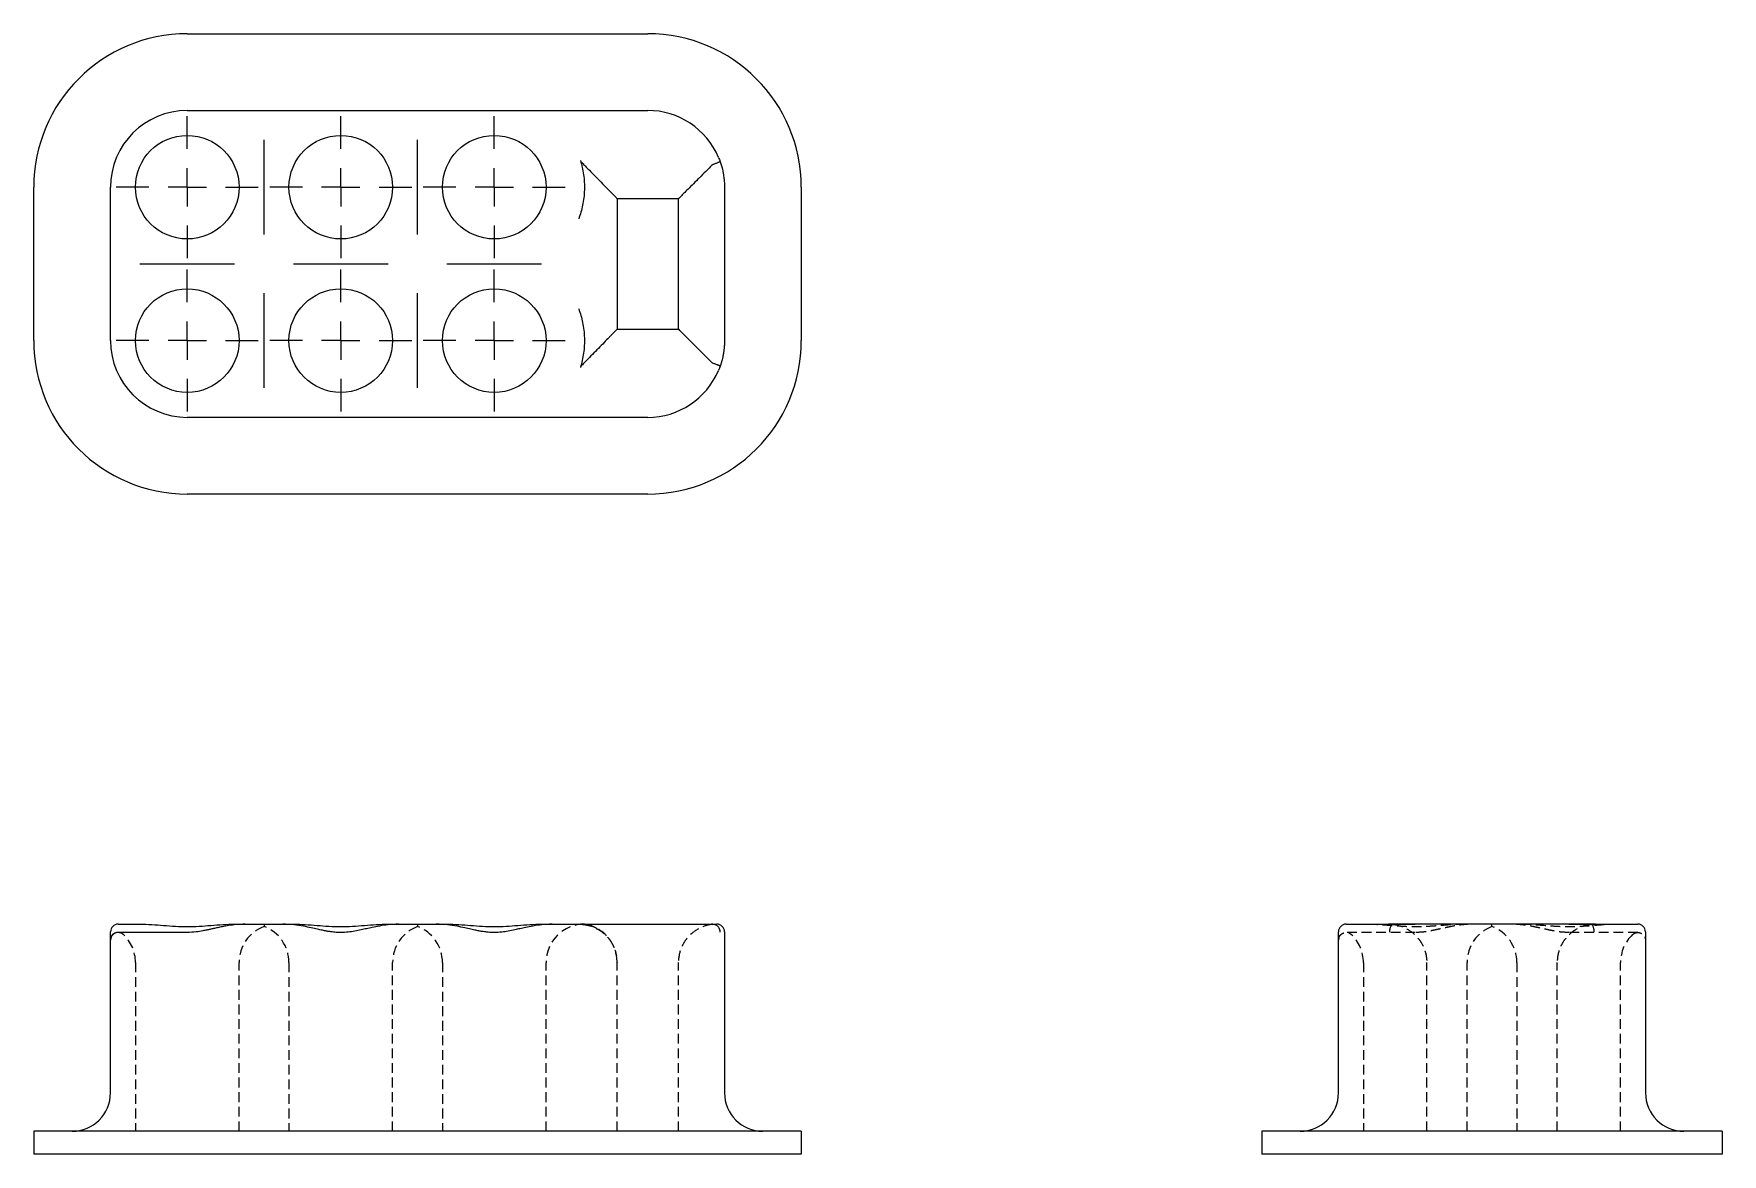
# Model space of a CAD drawing. Header units: millimetres. Extents: x 33 to 253, y 42 to 188.
import ezdxf

# ---------------------------------------------------------------- set-up
doc = ezdxf.new("R2010")
doc.units = ezdxf.units.MM
doc.linetypes.add('HIDDEN', pattern=[1.905, 1.27, -0.635])
doc.layers.add('10', color=7, linetype='Continuous')

# ---------------------------------------------------------------- blocks, each defined once
blk = doc.blocks.new('SW_CENTERMARKSYMBOL_0')
at = {"layer": '10', "color": 0}
for p, q in [((0, 5), (0, 9.25)), ((0, 0), (0, 2.5)), ((-5, 0), (-9.25, 0)), ((0, 0), (-2.5, 0)), ((0, 0), (0, -2.5)), ((0, 0), (2.5, 0)), ((5, 0), (9.25, 0)), ((0, -5), (0, -9.25))]:
    blk.add_line(p, q, dxfattribs=at)
blk = doc.blocks.new('SW_CENTERMARKSYMBOL_1')
at = {"layer": '10', "color": 0}
for p, q in [((0, 5), (0, 9.25)), ((0, 0), (0, 2.5)), ((-5, 0), (-9.25, 0)), ((0, 0), (-2.5, 0)), ((0, 0), (0, -2.5)), ((0, 0), (2.5, 0)), ((5, 0), (9.25, 0)), ((0, -5), (0, -9.25))]:
    blk.add_line(p, q, dxfattribs=at)
blk = doc.blocks.new('SW_CENTERMARKSYMBOL_2')
at = {"layer": '10', "color": 0}
for p, q in [((0, 5), (0, 9.25)), ((0, 0), (0, 2.5)), ((-5, 0), (-9.25, 0)), ((0, 0), (-2.5, 0)), ((0, 0), (0, -2.5)), ((0, 0), (2.5, 0)), ((5, 0), (9.25, 0)), ((0, -5), (0, -9.25))]:
    blk.add_line(p, q, dxfattribs=at)
blk = doc.blocks.new('SW_CENTERMARKSYMBOL_3')
at = {"layer": '10', "color": 0}
for p, q in [((0, 5), (0, 9.25)), ((0, 0), (0, 2.5)), ((-5, 0), (-9.25, 0)), ((0, 0), (-2.5, 0)), ((0, 0), (0, -2.5)), ((0, 0), (2.5, 0)), ((5, 0), (9.25, 0)), ((0, -5), (0, -9.25))]:
    blk.add_line(p, q, dxfattribs=at)
blk = doc.blocks.new('SW_CENTERMARKSYMBOL_4')
at = {"layer": '10', "color": 0}
for p, q in [((0, 5), (0, 9.25)), ((0, 0), (0, 2.5)), ((-5, 0), (-9.25, 0)), ((0, 0), (-2.5, 0)), ((0, 0), (0, -2.5)), ((0, 0), (2.5, 0)), ((5, 0), (9.25, 0)), ((0, -5), (0, -9.25))]:
    blk.add_line(p, q, dxfattribs=at)
blk = doc.blocks.new('SW_CENTERMARKSYMBOL_5')
at = {"layer": '10', "color": 0}
for p, q in [((0, 5), (0, 9.25)), ((0, 0), (0, 2.5)), ((-5, 0), (-9.25, 0)), ((0, 0), (-2.5, 0)), ((0, 0), (0, -2.5)), ((0, 0), (2.5, 0)), ((5, 0), (9.25, 0)), ((0, -5), (0, -9.25))]:
    blk.add_line(p, q, dxfattribs=at)

msp = doc.modelspace()

# ---------------------------------------------------------------- linework, layer by layer
at = {"color": 7, "linetype": 'Continuous', "lineweight": 25}
for p, q in [((53, 188), (113, 188)), ((60.55, 178), (65.45, 178)), ((80.55, 178), (85.45, 178)), ((100.55, 178), (113, 178)), ((33, 148), (33, 168)), ((123, 168), (123, 148)), ((133, 168), (133, 148)), ((117, 166.5), (109, 166.5)), ((117, 149.5), (117, 166.5)), ((109, 163.87), (109, 152.13)), ((43, 155.55), (43, 160.45)), ((109, 149.5), (117, 149.5)), ((65.45, 138), (60.55, 138)), ((85.45, 138), (80.55, 138)), ((113, 138), (100.55, 138)), ((113, 128), (53, 128)), ((44, 71.94), (46.83, 71.94)), ((53, 70.85), (44, 70.85)), ((59.17, 71.94), (60.55, 71.94)), ((60.55, 71.94), (65.45, 71.94)), ((65.45, 71.94), (66.83, 71.94)), ((79.17, 71.94), (80.55, 71.94)), ((80.55, 71.94), (85.45, 71.94)), ((85.45, 71.94), (86.83, 71.94)), ((99.17, 71.94), (100.55, 71.94)), ((100.55, 71.94), (113, 71.94)), ((113, 71.94), (121.29, 71.94)), ((121.46, 71.93), (121.29, 71.94)), ((121.84, 71.85), (121.46, 71.93)), ((123, 70.94), (123, 49.94)), ((203, 49.94), (203, 70.94)), ((204, 71.94), (209.5, 71.94)), ((233, 71.94), (213, 71.94)), ((236.5, 71.94), (242, 71.94)), ((243, 70.94), (243, 49.94)), ((43, 49.94), (43, 69.85)), ((33, 44.94), (33, 41.94)), ((53, 44.94), (33, 44.94)), ((113, 44.94), (53, 44.94)), ((133, 44.94), (113, 44.94)), ((133, 44.94), (133, 41.94)), ((193, 44.94), (193, 41.94)), ((213, 44.94), (193, 44.94)), ((233, 44.94), (213, 44.94)), ((253, 44.94), (233, 44.94)), ((253, 44.94), (253, 41.94)), ((53, 41.94), (33, 41.94)), ((113, 41.94), (53, 41.94)), ((133, 41.94), (113, 41.94)), ((213, 41.94), (193, 41.94)), ((233, 41.94), (213, 41.94)), ((253, 41.94), (233, 41.94))]:
    msp.add_line(p, q, dxfattribs=at)
at = {"color": 7, "linetype": 'HIDDEN', "lineweight": 18}
for p, q in [((104.63, 71.9), (104, 71.94)), ((104.29, 71.94), (104.55, 71.89)), ((121.4, 71.91), (121.51, 71.92)), ((213, 70.85), (204, 70.85)), ((204.69, 70.57), (204.6, 70.65)), ((242, 70.85), (233, 70.85)), ((241.31, 70.57), (241.4, 70.65)), ((43.03, 70.09), (43.05, 70.13)), ((203.03, 70.09), (203, 69.85)), ((46.25, 66.94), (46.25, 44.94)), ((59.75, 44.94), (59.75, 66.94)), ((66.25, 66.94), (66.25, 44.94)), ((79.75, 44.94), (79.75, 66.94)), ((86.25, 66.94), (86.25, 44.94)), ((99.75, 44.94), (99.75, 66.94)), ((109, 66.99), (109, 66.94)), ((109, 44.94), (109, 66.94)), ((117, 44.94), (117, 66.94)), ((206.25, 66.94), (206.25, 44.94)), ((214.5, 44.94), (214.5, 66.94)), ((219.75, 44.94), (219.75, 66.94)), ((226.25, 66.94), (226.25, 44.94)), ((231.5, 44.94), (231.5, 66.94)), ((239.75, 44.94), (239.75, 66.94))]:
    msp.add_line(p, q, dxfattribs=at)
at = {"color": 7, "linetype": 'HIDDEN', "lineweight": 18, "flags": 128}
msp.add_lwpolyline([(109, 66.94), (108.95, 67.65), (108.85, 68.17)], dxfattribs=at)
at = {"color": 7, "linetype": 'Continuous', "lineweight": 25}
for centre in [(53, 168), (73, 168), (93, 168), (53, 148), (73, 148), (93, 148)]:
    msp.add_circle(centre, 6.75, dxfattribs=at)
for centre, radius, start, end in [((53, 168), 20, 90, 180), ((113, 168), 20, 0, 90), ((53, 168), 10, 90, 180), ((113, 168), 10, 22.8854, 90), ((53, 148), 20, 180, 270), ((53, 148), 10, 180, 270), ((113, 148), 20, 270, 0), ((113, 148), 10, 270, 337.1146), ((44, 70.94), 1, 90, 180), ((44, 69.85), 1, 90, 180), ((122, 70.94), 1, 0, 90), ((204, 70.94), 1, 90, 180), ((242, 70.94), 1, 0, 90), ((38, 49.94), 5, 270, 0), ((128, 49.94), 5, 180, 270), ((198, 49.94), 5, 270, 0), ((248, 49.94), 5, 180, 270)]:
    msp.add_arc(centre, radius, start, end, dxfattribs=at)
at = {"color": 7, "linetype": 'HIDDEN', "lineweight": 18}
for centre, radius, start, end in [((44, 69.85), 1, 46.5675, 90), ((41.25, 66.94), 5, 0, 46.5557), ((64.75, 66.94), 5, 110.4737, 180), ((61.25, 66.94), 5, 0, 69.5305), ((84.75, 66.94), 5, 110.4737, 180), ((81.25, 66.94), 5, 0, 69.5305), ((104.75, 66.94), 5, 90, 180), ((201.25, 66.94), 5, 0, 46.5564), ((224.75, 66.94), 5, 110.4835, 180), ((221.25, 66.94), 5, 0, 69.5217), ((244.75, 66.94), 5, 133.4333, 180)]:
    msp.add_arc(centre, radius, start, end, dxfattribs=at)
at = {"color": 7, "linetype": 'Continuous', "lineweight": 25}
for points, knots in [([(53, 178), (53.64, 178), (54.28, 178), (55.53, 178), (56.16, 178), (58.02, 178), (59.27, 178), (60.55, 178)], [0, 0, 0, 0, 0.001910439, 0.001910439, 0.003820878, 0.003820878, 0.007641757, 0.007641757, 0.007641757, 0.007641757]), ([(65.45, 178), (66.76, 178), (68.02, 178), (69.92, 178), (70.55, 178), (71.51, 178), (71.83, 178), (72.46, 178), (72.78, 178), (73.72, 178), (74.35, 178), (75.59, 178), (76.2, 178), (78.05, 178), (79.29, 178), (80.55, 178)], [0, 0, 0, 0, 0.00387915, 0.00387915, 0.00581872, 0.00581872, 0.0067885, 0.0067885, 0.00775829, 0.00775829, 0.00969786, 0.00969786, 0.01163744, 0.01163744, 0.01551658, 0.01551658, 0.01551658, 0.01551658]), ([(85.45, 178), (86.76, 178), (88.02, 178), (89.92, 178), (90.55, 178), (91.51, 178), (91.83, 178), (92.46, 178), (92.78, 178), (93.72, 178), (94.35, 178), (95.59, 178), (96.2, 178), (98.05, 178), (99.29, 178), (100.55, 178)], [0, 0, 0, 0, 0.00387915, 0.00387915, 0.00581872, 0.00581872, 0.0067885, 0.0067885, 0.00775829, 0.00775829, 0.00969786, 0.00969786, 0.01163744, 0.01163744, 0.01551658, 0.01551658, 0.01551658, 0.01551658]), ([(63, 161.83), (63, 162.86), (63, 163.89), (63, 165.43), (63, 165.94), (63, 166.97), (63, 167.49), (63, 168.52), (63, 169.03), (63, 170.06), (63, 170.57), (63, 172.11), (63, 173.14), (63, 174.17)], [0, 0, 0, 0, 0.25, 0.25, 0.375, 0.375, 0.5, 0.5, 0.625, 0.625, 0.75, 0.75, 1, 1, 1, 1]), ([(83, 161.83), (83, 162.86), (83, 163.89), (83, 165.43), (83, 165.94), (83, 166.97), (83, 167.49), (83, 168.52), (83, 169.03), (83, 170.06), (83, 170.57), (83, 172.11), (83, 173.14), (83, 174.17)], [0, 0, 0, 0, 0.25, 0.25, 0.375, 0.375, 0.5, 0.5, 0.625, 0.625, 0.75, 0.75, 1, 1, 1, 1]), ([(104.22, 171.5), (104.4, 170.91), (104.54, 170.28), (104.73, 168.98), (104.77, 168.3), (104.72, 166.96), (104.64, 166.29), (104.38, 165.02), (104.21, 164.42), (104, 163.87)], [0, 0, 0, 0, 0.25, 0.25, 0.5, 0.5, 0.75, 0.75, 1, 1, 1, 1]), ([(104.22, 171.5), (104.23, 171.45), (104.26, 171.41), (104.31, 171.33), (104.35, 171.29), (104.44, 171.18), (104.51, 171.11), (104.71, 170.9), (104.85, 170.76), (105.26, 170.34), (105.53, 170.07), (106.06, 169.54), (106.31, 169.28), (106.82, 168.76), (107.06, 168.51), (107.53, 168.03), (107.75, 167.8), (108.05, 167.49), (108.15, 167.39), (108.33, 167.2), (108.42, 167.11), (108.65, 166.87), (108.78, 166.74), (108.91, 166.6), (108.94, 166.56), (108.99, 166.52), (109, 166.5), (109, 166.5)], [0, 0, 0, 0, 0.015625, 0.015625, 0.03125, 0.03125, 0.0625, 0.0625, 0.125, 0.125, 0.25, 0.25, 0.375, 0.375, 0.5, 0.5, 0.625, 0.625, 0.6875, 0.6875, 0.75, 0.75, 0.875, 0.875, 0.9375, 0.9375, 1, 1, 1, 1]), ([(121.4, 170.9), (120.85, 170.35), (120.28, 169.78), (119.19, 168.69), (118.68, 168.18), (118.05, 167.55), (117.86, 167.36), (117.54, 167.04), (117.41, 166.91), (117.09, 166.59), (117, 166.5), (117, 166.5)], [0, 0, 0, 0, 0.25, 0.25, 0.5, 0.5, 0.625, 0.625, 0.75, 0.75, 1, 1, 1, 1]), ([(122.43, 171.32), (122.43, 171.32), (122.43, 171.32), (122.42, 171.31), (122.4, 171.3), (122.35, 171.28), (122.28, 171.24), (122.15, 171.2), (122, 171.14), (121.82, 171.07), (121.64, 171.01), (121.52, 170.96), (121.47, 170.94)], [0, 0, 0, 0, 0.059494, 0.121267, 0.185132, 0.250844, 0.373664, 0.500412, 0.634198, 0.76351, 0.885981, 1, 1, 1, 1]), ([(122.43, 171.32), (122.46, 171.24), (122.52, 171.06), (122.6, 170.79), (122.69, 170.48), (122.78, 170.11), (122.86, 169.71), (122.92, 169.25), (122.99, 168.69), (122.99, 168.25), (123, 168)], [0, 0, 0, 0, 0.079374, 0.163023, 0.250951, 0.365496, 0.500077, 0.611298, 0.777944, 1, 1, 1, 1]), ([(43, 160.45), (43, 161.73), (43, 162.98), (43, 164.85), (43, 165.47), (43, 166.73), (43, 167.36), (43, 168)], [0, 0, 0, 0, 0.003819561, 0.003819561, 0.005729342, 0.005729342, 0.007639122, 0.007639122, 0.007639122, 0.007639122]), ([(46.83, 158), (47.86, 158), (48.89, 158), (50.43, 158), (50.94, 158), (51.97, 158), (52.48, 158), (53.51, 158), (54.03, 158), (55.06, 158), (55.57, 158), (57.11, 158), (58.14, 158), (59.17, 158)], [0, 0, 0, 0, 0.25, 0.25, 0.375, 0.375, 0.5, 0.5, 0.625, 0.625, 0.75, 0.75, 1, 1, 1, 1]), ([(66.83, 158), (67.86, 158), (68.89, 158), (70.43, 158), (70.94, 158), (71.97, 158), (72.48, 158), (73.51, 158), (74.03, 158), (75.06, 158), (75.57, 158), (77.11, 158), (78.14, 158), (79.17, 158)], [0, 0, 0, 0, 0.25, 0.25, 0.375, 0.375, 0.5, 0.5, 0.625, 0.625, 0.75, 0.75, 1, 1, 1, 1]), ([(86.83, 158), (87.86, 158), (88.89, 158), (90.43, 158), (90.94, 158), (91.97, 158), (92.48, 158), (93.51, 158), (94.03, 158), (95.06, 158), (95.57, 158), (97.11, 158), (98.14, 158), (99.17, 158)], [0, 0, 0, 0, 0.25, 0.25, 0.375, 0.375, 0.5, 0.5, 0.625, 0.625, 0.75, 0.75, 1, 1, 1, 1]), ([(43, 148), (43, 148.64), (43, 149.28), (43, 150.53), (43, 151.16), (43, 153.02), (43, 154.27), (43, 155.55)], [0, 0, 0, 0, 0.001910439, 0.001910439, 0.003820878, 0.003820878, 0.007641757, 0.007641757, 0.007641757, 0.007641757]), ([(63, 141.83), (63, 142.86), (63, 143.89), (63, 145.43), (63, 145.94), (63, 146.97), (63, 147.49), (63, 148.52), (63, 149.03), (63, 150.06), (63, 150.57), (63, 152.11), (63, 153.14), (63, 154.17)], [0, 0, 0, 0, 0.25, 0.25, 0.375, 0.375, 0.5, 0.5, 0.625, 0.625, 0.75, 0.75, 1, 1, 1, 1]), ([(83, 141.83), (83, 142.86), (83, 143.89), (83, 145.43), (83, 145.94), (83, 146.97), (83, 147.49), (83, 148.52), (83, 149.03), (83, 150.06), (83, 150.57), (83, 152.11), (83, 153.14), (83, 154.17)], [0, 0, 0, 0, 0.25, 0.25, 0.375, 0.375, 0.5, 0.5, 0.625, 0.625, 0.75, 0.75, 1, 1, 1, 1]), ([(104, 152.13), (104.21, 151.58), (104.38, 150.98), (104.64, 149.71), (104.72, 149.04), (104.77, 147.7), (104.73, 147.02), (104.54, 145.72), (104.4, 145.09), (104.22, 144.5)], [0, 0, 0, 0, 0.25, 0.25, 0.5, 0.5, 0.75, 0.75, 1, 1, 1, 1]), ([(109, 149.5), (109, 149.5), (108.95, 149.45), (108.82, 149.31), (108.77, 149.25), (108.64, 149.12), (108.57, 149.05), (108.42, 148.89), (108.33, 148.8), (108.15, 148.62), (108.06, 148.52), (107.76, 148.2), (107.53, 147.98), (106.84, 147.26), (106.33, 146.74), (105.53, 145.93), (105.26, 145.66), (104.85, 145.24), (104.71, 145.1), (104.51, 144.89), (104.44, 144.82), (104.35, 144.71), (104.32, 144.67), (104.26, 144.59), (104.23, 144.55), (104.22, 144.5)], [0, 0, 0, 0, 0.125, 0.125, 0.1875, 0.1875, 0.25, 0.25, 0.3125, 0.3125, 0.375, 0.375, 0.5, 0.5, 0.75, 0.75, 0.875, 0.875, 0.9375, 0.9375, 0.96875, 0.96875, 0.984375, 0.984375, 1, 1, 1, 1]), ([(121.4, 145.1), (120.85, 145.65), (120.28, 146.22), (119.19, 147.31), (118.68, 147.82), (118.05, 148.45), (117.86, 148.64), (117.54, 148.96), (117.41, 149.09), (117.09, 149.41), (117, 149.5), (117, 149.5)], [0, 0, 0, 0, 0.25, 0.25, 0.5, 0.5, 0.625, 0.625, 0.75, 0.75, 1, 1, 1, 1]), ([(123, 148), (123, 147.9), (123, 147.7), (122.98, 147.43), (122.97, 147.18), (122.95, 146.95), (122.92, 146.76), (122.9, 146.59), (122.88, 146.44), (122.84, 146.2), (122.78, 145.89), (122.68, 145.47), (122.57, 145.08), (122.48, 144.81), (122.43, 144.68)], [0, 0, 0, 0, 0.0897822, 0.1717699, 0.2459627, 0.3123607, 0.3709637, 0.4217717, 0.4647845, 0.5000021, 0.6345601, 0.7490835, 0.879336, 1, 1, 1, 1]), ([(122.43, 144.68), (122.43, 144.68), (122.43, 144.68), (122.42, 144.69), (122.41, 144.7), (122.39, 144.71), (122.38, 144.71), (122.34, 144.73), (122.28, 144.76), (122.15, 144.81), (122, 144.86), (121.83, 144.93), (121.65, 144.99), (121.52, 145.04), (121.47, 145.06)], [0, 0, 0, 0, 0.0577451, 0.1099767, 0.1559328, 0.1950134, 0.2267692, 0.2508816, 0.3812665, 0.5004343, 0.6316478, 0.760204, 0.8836202, 1, 1, 1, 1]), ([(60.55, 138), (59.27, 138), (58.02, 138), (56.15, 138), (55.53, 138), (54.27, 138), (53.64, 138), (53, 138)], [0, 0, 0, 0, 0.003819561, 0.003819561, 0.005729342, 0.005729342, 0.007639122, 0.007639122, 0.007639122, 0.007639122]), ([(80.55, 138), (79.24, 138), (77.98, 138), (76.08, 138), (75.45, 138), (74.49, 138), (74.17, 138), (73.54, 138), (73.22, 138), (72.28, 138), (71.65, 138), (70.41, 138), (69.8, 138), (67.95, 138), (66.71, 138), (65.45, 138)], [0, 0, 0, 0, 0.00387915, 0.00387915, 0.00581872, 0.00581872, 0.0067885, 0.0067885, 0.00775829, 0.00775829, 0.00969786, 0.00969786, 0.01163744, 0.01163744, 0.01551658, 0.01551658, 0.01551658, 0.01551658]), ([(100.55, 138), (99.24, 138), (97.98, 138), (96.08, 138), (95.45, 138), (94.49, 138), (94.17, 138), (93.54, 138), (93.22, 138), (92.28, 138), (91.65, 138), (90.41, 138), (89.8, 138), (87.95, 138), (86.71, 138), (85.45, 138)], [0, 0, 0, 0, 0.00387915, 0.00387915, 0.00581872, 0.00581872, 0.0067885, 0.0067885, 0.00775829, 0.00775829, 0.00969786, 0.00969786, 0.01163744, 0.01163744, 0.01551658, 0.01551658, 0.01551658, 0.01551658]), ([(43, 69.85), (43, 69.85), (43, 69.92), (43, 70.13), (43, 70.28), (43, 70.69), (43, 70.94), (43, 70.94)], [0, 0, 0, 0, 0.001910439, 0.001910439, 0.003820878, 0.003820878, 0.007641757, 0.007641757, 0.007641757, 0.007641757]), ([(46.83, 71.94), (47.86, 71.94), (48.89, 71.86), (50.43, 71.73), (50.94, 71.7), (51.97, 71.64), (52.48, 71.63), (53.51, 71.63), (54.03, 71.64), (55.06, 71.7), (55.57, 71.73), (57.11, 71.86), (58.14, 71.94), (59.17, 71.94)], [0, 0, 0, 0, 0.25, 0.25, 0.375, 0.375, 0.5, 0.5, 0.625, 0.625, 0.75, 0.75, 1, 1, 1, 1]), ([(60.55, 71.93), (60.16, 71.92), (59.43, 71.9), (58.44, 71.77), (57.63, 71.62), (56.99, 71.48), (56.45, 71.36), (55.98, 71.26), (55.5, 71.16), (54.91, 71.04), (54.06, 70.89), (53.39, 70.86), (53, 70.85)], [0, 0, 0, 0, 0.15544, 0.285529, 0.392197, 0.47659, 0.545492, 0.608406, 0.665575, 0.73529, 0.847536, 1, 1, 1, 1]), ([(80.55, 71.93), (80.09, 71.91), (79.25, 71.89), (78.1, 71.71), (77.16, 71.52), (76.37, 71.35), (75.61, 71.18), (74.83, 71.02), (73.94, 70.88), (73.07, 70.83), (72.26, 70.87), (71.62, 70.95), (71.1, 71.04), (70.56, 71.14), (69.91, 71.28), (69.09, 71.47), (68.08, 71.68), (66.84, 71.88), (65.94, 71.91), (65.45, 71.93)], [0, 0, 0, 0, 0.0901133, 0.1656534, 0.2278474, 0.2781303, 0.3240338, 0.3802181, 0.4357, 0.4990947, 0.5519168, 0.5944353, 0.6241186, 0.6572059, 0.7005227, 0.7546061, 0.8220758, 0.9035027, 1, 1, 1, 1]), ([(66.83, 71.94), (67.86, 71.94), (68.89, 71.86), (70.43, 71.73), (70.94, 71.7), (71.97, 71.64), (72.48, 71.63), (73.51, 71.63), (74.03, 71.64), (75.06, 71.7), (75.57, 71.73), (77.11, 71.86), (78.14, 71.94), (79.17, 71.94)], [0, 0, 0, 0, 0.25, 0.25, 0.375, 0.375, 0.5, 0.5, 0.625, 0.625, 0.75, 0.75, 1, 1, 1, 1]), ([(100.55, 71.93), (100.09, 71.91), (99.25, 71.89), (98.1, 71.71), (97.16, 71.52), (96.37, 71.35), (95.61, 71.18), (94.83, 71.02), (93.94, 70.88), (93.07, 70.83), (92.26, 70.87), (91.62, 70.95), (91.1, 71.04), (90.56, 71.14), (89.91, 71.28), (89.09, 71.47), (88.08, 71.68), (86.84, 71.88), (85.94, 71.91), (85.45, 71.93)], [0, 0, 0, 0, 0.090113, 0.165653, 0.227847, 0.27813, 0.324034, 0.380218, 0.4357, 0.499095, 0.551917, 0.594435, 0.624119, 0.657206, 0.700523, 0.754606, 0.822076, 0.903503, 1, 1, 1, 1]), ([(86.83, 71.94), (87.86, 71.94), (88.89, 71.86), (90.43, 71.73), (90.94, 71.7), (91.97, 71.64), (92.48, 71.63), (93.51, 71.63), (94.03, 71.64), (95.06, 71.7), (95.57, 71.73), (97.11, 71.86), (98.14, 71.94), (99.17, 71.94)], [0, 0, 0, 0, 0.25, 0.25, 0.375, 0.375, 0.5, 0.5, 0.625, 0.625, 0.75, 0.75, 1, 1, 1, 1]), ([(121.51, 71.92), (121.64, 71.93), (121.94, 71.95), (121.98, 71.95), (122, 71.94)], [0, 0, 0, 0, 0.427334, 1, 1, 1, 1]), ([(122.43, 70.91), (122.43, 70.94), (122.43, 71), (122.42, 71.08), (122.41, 71.15), (122.39, 71.21), (122.38, 71.26), (122.34, 71.36), (122.28, 71.48), (122.17, 71.62), (122.05, 71.72), (121.94, 71.8), (121.86, 71.83), (121.82, 71.85)], [0, 0, 0, 0, 0.075934, 0.144617, 0.205049, 0.256439, 0.298197, 0.329904, 0.501358, 0.658061, 0.77342, 0.887753, 1, 1, 1, 1]), ([(212.95, 71.94), (212.43, 71.94), (211.26, 71.94), (210.13, 71.94), (209.5, 71.94)], [0, 0, 0, 0, 0.445324, 1, 1, 1, 1]), ([(209.68, 70.91), (209.68, 70.99), (209.69, 71.13), (209.72, 71.32), (209.76, 71.48), (209.81, 71.64), (209.86, 71.77), (209.93, 71.87), (209.98, 71.88), (210, 71.89)], [0, 0, 0, 0, 0.17274, 0.278075, 0.422846, 0.555162, 0.700853, 0.843593, 1, 1, 1, 1]), ([(213, 71.93), (212.47, 71.93), (211.45, 71.93), (210.48, 71.91), (210, 71.9)], [0, 0, 0, 0, 0.511043, 1, 1, 1, 1]), ([(210.1, 71.91), (210.18, 71.91), (210.33, 71.92), (210.56, 71.93), (210.8, 71.93), (211.04, 71.94), (211.27, 71.94), (211.6, 71.94), (212.01, 71.94), (212.5, 71.94), (212.83, 71.94), (213, 71.94)], [0, 0, 0, 0, 0.083717, 0.16709, 0.25021, 0.333167, 0.416055, 0.498964, 0.666454, 0.833202, 1, 1, 1, 1]), ([(233, 71.94), (233.08, 71.94), (233.25, 71.94), (233.5, 71.94), (233.74, 71.94), (233.99, 71.94), (234.23, 71.94), (234.56, 71.94), (234.96, 71.94), (235.44, 71.93), (235.75, 71.91), (235.9, 71.91)], [0, 0, 0, 0, 0.083109, 0.166111, 0.249103, 0.332184, 0.415451, 0.499, 0.665464, 0.832217, 1, 1, 1, 1]), ([(236, 71.9), (235.52, 71.91), (234.55, 71.93), (233.53, 71.93), (233, 71.93)], [0, 0, 0, 0, 0.488978, 1, 1, 1, 1]), ([(236.5, 71.94), (235.87, 71.94), (234.74, 71.94), (233.57, 71.94), (233.05, 71.94)], [0, 0, 0, 0, 0.554676, 1, 1, 1, 1]), ([(236.32, 70.91), (236.32, 70.98), (236.31, 71.11), (236.28, 71.3), (236.24, 71.48), (236.2, 71.64), (236.14, 71.77), (236.07, 71.87), (236.02, 71.88), (236, 71.89)], [0, 0, 0, 0, 0.134469, 0.278128, 0.414478, 0.55519, 0.703715, 0.847274, 1, 1, 1, 1])]:
    msp.add_open_spline(points, degree=3, knots=knots, dxfattribs=at)
for points in [[(122.21, 171.89), (122.29, 171.7), (122.37, 171.51), (122.43, 171.32)], [(121.4, 170.9), (121.42, 170.92), (121.44, 170.93), (121.47, 170.94)], [(109, 166.5), (109, 165.62), (109, 164.75), (109, 163.87)], [(109, 152.13), (109, 151.25), (109, 150.38), (109, 149.5)], [(121.47, 145.06), (121.44, 145.07), (121.42, 145.08), (121.4, 145.1)], [(122.43, 144.68), (122.37, 144.49), (122.29, 144.3), (122.21, 144.11)], [(209.5, 71.94), (209.68, 71.94), (209.87, 71.93), (210.06, 71.91)], [(210.06, 71.91), (210.07, 71.91), (210.08, 71.91), (210.1, 71.91)], [(235.9, 71.91), (235.92, 71.91), (235.93, 71.91), (235.94, 71.91)], [(235.94, 71.91), (236.13, 71.93), (236.32, 71.94), (236.5, 71.94)]]:
    msp.add_open_spline(points, degree=3, dxfattribs=at)
at = {"color": 7, "linetype": 'HIDDEN', "lineweight": 18}
for points, knots in [([(43.08, 70.22), (43.1, 70.28), (43.13, 70.37), (43.25, 70.55), (43.36, 70.66), (43.45, 70.73), (43.58, 70.8), (43.75, 70.87), (43.98, 70.9), (44.22, 70.88), (44.46, 70.79), (44.6, 70.69), (44.67, 70.63)], [0, 0, 0, 0, 0.18183, 0.291307, 0.37908, 0.417457, 0.453931, 0.571729, 0.661045, 0.766448, 0.881949, 1, 1, 1, 1]), ([(63, 71.94), (63, 71.94), (63, 71.94), (63, 71.91), (63, 71.82), (63, 71.72), (63, 71.64), (63, 71.63), (63, 71.63)], [0, 0, 0, 0, 0.002421, 0.204782, 0.407076, 0.609351, 0.811643, 1, 1, 1, 1]), ([(83, 71.94), (83, 71.94), (83, 71.94), (83, 71.91), (83, 71.82), (83, 71.72), (83, 71.64), (83, 71.63), (83, 71.63)], [0, 0, 0, 0, 0.002421, 0.204782, 0.407076, 0.609351, 0.811643, 1, 1, 1, 1]), ([(109, 66.99), (109, 67.38), (108.95, 67.76), (108.82, 68.32), (108.77, 68.5), (108.64, 68.85), (108.57, 69.02), (108.42, 69.34), (108.33, 69.5), (108.15, 69.79), (108.06, 69.93), (107.76, 70.32), (107.53, 70.55), (106.84, 71.16), (106.33, 71.45), (105.53, 71.74), (105.26, 71.82), (104.85, 71.89), (104.71, 71.91), (104.51, 71.93), (104.44, 71.93), (104.35, 71.94), (104.32, 71.94), (104.26, 71.94), (104.23, 71.94), (104.22, 71.94)], [0, 0, 0, 0, 0.125, 0.125, 0.1875, 0.1875, 0.25, 0.25, 0.3125, 0.3125, 0.375, 0.375, 0.5, 0.5, 0.75, 0.75, 0.875, 0.875, 0.9375, 0.9375, 0.96875, 0.96875, 0.984375, 0.984375, 1, 1, 1, 1]), ([(104.45, 71.92), (104.79, 71.87), (105.41, 71.78), (106.26, 71.43), (106.94, 71.02), (107.49, 70.56), (107.96, 70.03), (108.38, 69.4), (108.73, 68.65), (108.86, 68.1), (108.92, 67.81)], [0, 0, 0, 0, 0.159055, 0.297958, 0.416725, 0.516696, 0.614598, 0.726903, 0.855209, 1, 1, 1, 1]), ([(106.3, 71.41), (106.15, 71.49), (105.67, 71.77), (105.12, 71.87), (104.75, 71.94)], [0, 0, 0, 0, 0.315939, 1, 1, 1, 1]), ([(121.4, 71.91), (120.85, 71.84), (120.28, 71.68), (119.19, 71.12), (118.68, 70.73), (118.05, 70.02), (117.86, 69.77), (117.54, 69.23), (117.41, 68.95), (117.09, 68.09), (117, 67.5), (117, 66.94)], [0, 0, 0, 0, 0.25, 0.25, 0.5, 0.5, 0.625, 0.625, 0.75, 0.75, 1, 1, 1, 1]), ([(121.82, 71.85), (121.79, 71.86), (121.73, 71.88), (121.64, 71.9), (121.55, 71.91), (121.49, 71.91), (121.47, 71.91)], [0, 0, 0, 0, 0.2606, 0.514706, 0.761412, 1, 1, 1, 1]), ([(203, 69.85), (203.01, 69.95), (203.03, 70.16), (203.16, 70.42), (203.32, 70.6), (203.51, 70.73), (203.73, 70.82), (204.04, 70.87), (204.39, 70.8), (204.59, 70.65), (204.69, 70.57)], [0, 0, 0, 0, 0.13831, 0.265668, 0.369743, 0.448472, 0.550421, 0.684475, 0.840033, 1, 1, 1, 1]), ([(206.83, 71.94), (207.86, 71.94), (208.89, 71.86), (210.43, 71.73), (210.94, 71.7), (211.97, 71.64), (212.49, 71.63), (213.52, 71.63), (214.03, 71.64), (215.06, 71.7), (215.57, 71.73), (217.11, 71.86), (218.14, 71.94), (219.17, 71.94)], [0, 0, 0, 0, 0.25, 0.25, 0.375, 0.375, 0.5, 0.5, 0.625, 0.625, 0.75, 0.75, 1, 1, 1, 1]), ([(210.1, 71.91), (210.65, 71.84), (211.22, 71.68), (212.31, 71.12), (212.82, 70.73), (213.45, 70.02), (213.64, 69.77), (213.96, 69.23), (214.09, 68.95), (214.41, 68.09), (214.5, 67.5), (214.5, 66.94)], [0, 0, 0, 0, 0.25, 0.25, 0.5, 0.5, 0.625, 0.625, 0.75, 0.75, 1, 1, 1, 1]), ([(220.03, 71.93), (219.58, 71.89), (218.79, 71.83), (217.74, 71.64), (216.93, 71.47), (216.31, 71.33), (215.83, 71.23), (215.37, 71.13), (214.79, 71.02), (213.99, 70.88), (213.36, 70.86), (213, 70.85)], [0, 0, 0, 0, 0.187882, 0.336142, 0.447523, 0.538215, 0.601416, 0.657072, 0.73479, 0.849659, 1, 1, 1, 1]), ([(223, 71.63), (223, 71.63), (223, 71.64), (223, 71.7), (223, 71.73), (223, 71.86), (223, 71.94), (223, 71.94)], [0, 0, 0, 0, 0.25, 0.25, 0.5, 0.5, 1, 1, 1, 1]), ([(233, 70.85), (232.64, 70.86), (232.01, 70.88), (231.21, 71.02), (230.63, 71.13), (230.18, 71.23), (229.69, 71.33), (229.08, 71.47), (228.26, 71.64), (227.22, 71.83), (226.42, 71.89), (225.97, 71.93)], [0, 0, 0, 0, 0.150358, 0.265295, 0.342788, 0.398217, 0.461286, 0.55189, 0.663296, 0.81165, 1, 1, 1, 1]), ([(226.83, 71.94), (227.86, 71.94), (228.89, 71.86), (230.43, 71.73), (230.94, 71.7), (231.97, 71.64), (232.49, 71.63), (233.52, 71.63), (234.03, 71.64), (235.06, 71.7), (235.57, 71.73), (237.11, 71.86), (238.14, 71.94), (239.17, 71.94)], [0, 0, 0, 0, 0.25, 0.25, 0.375, 0.375, 0.5, 0.5, 0.625, 0.625, 0.75, 0.75, 1, 1, 1, 1]), ([(235.9, 71.91), (235.35, 71.84), (234.78, 71.68), (233.69, 71.12), (233.18, 70.73), (232.55, 70.02), (232.36, 69.77), (232.04, 69.23), (231.91, 68.95), (231.59, 68.09), (231.5, 67.5), (231.5, 66.94)], [0, 0, 0, 0, 0.25, 0.25, 0.5, 0.5, 0.625, 0.625, 0.75, 0.75, 1, 1, 1, 1]), ([(241.31, 70.57), (241.4, 70.64), (241.56, 70.77), (241.84, 70.85), (242.08, 70.85), (242.3, 70.81), (242.52, 70.71), (242.76, 70.52), (242.96, 70.22), (242.99, 69.97), (243, 69.85)], [0, 0, 0, 0, 0.1365174, 0.2631073, 0.3670102, 0.4458116, 0.5479356, 0.6824023, 0.8387225, 1, 1, 1, 1])]:
    msp.add_open_spline(points, degree=3, knots=knots, dxfattribs=at)
msp.add_open_spline([(121.47, 71.91), (121.44, 71.91), (121.42, 71.91), (121.4, 71.91)], degree=3, dxfattribs=at)

# ---------------------------------------------------------------- block references
at = {"layer": '10'}
for name, p in [('SW_CENTERMARKSYMBOL_1', (53, 168)), ('SW_CENTERMARKSYMBOL_2', (73, 168)), ('SW_CENTERMARKSYMBOL_5', (93, 168)), ('SW_CENTERMARKSYMBOL_0', (53, 148)), ('SW_CENTERMARKSYMBOL_3', (73, 148)), ('SW_CENTERMARKSYMBOL_4', (93, 148))]:
    msp.add_blockref(name, p, dxfattribs=at)

doc.saveas('drawing.dxf')
